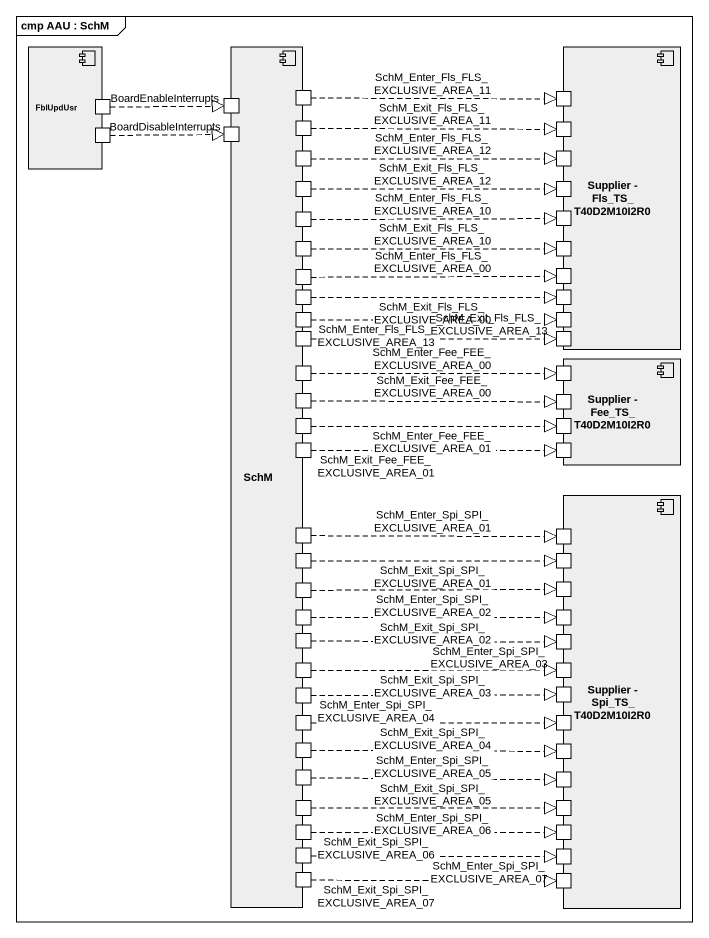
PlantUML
@startuml
mainframe cmp AAU : SchM
component FblUpdUsr #EEEEEF {
  port " " as port1
  port " " as port2
}
component SchM #EEEEEF {
  port " " as port3
  port " " as port4
  port " " as port5
  port " " as port6
  port " " as port9
  port " " as port11
  port " " as port12
  port " " as port15
  port " " as port16
  port " " as port19
  port " " as port20
  port " " as port23
  port " " as port25
  port " " as port26
  port " " as port29
  port " " as port30
  port " " as port33
  port " " as port35
  port " " as port36
  port " " as port39
  port " " as port40
  port " " as port43
  port " " as port45
  port " " as port46
  port " " as port49
  port " " as port50
  port " " as port52
  port " " as port55
  port " " as port56
  port " " as port59
}
component "Supplier - Fls_TS_T40D2M10I2R0" as Supplier_Fls_TS_T40D2M10I2R0 #EEEEEF {
  port " " as port7
  port " " as port8
  port " " as port10
  port " " as port13
  port " " as port14
  port " " as port17
  port " " as port18
  port " " as port21
  port " " as port22
  port " " as port24
}
component "Supplier - Fee_TS_T40D2M10I2R0" as Supplier_Fee_TS_T40D2M10I2R0 #EEEEEF {
  port " " as port27
  port " " as port28
  port " " as port31
  port " " as port32
}
component "Supplier - Spi_TS_T40D2M10I2R0" as Supplier_Spi_TS_T40D2M10I2R0 #EEEEEF {
  port " " as port34
  port " " as port37
  port " " as port38
  port " " as port41
  port " " as port42
  port " " as port44
  port " " as port47
  port " " as port48
  port " " as port51
  port " " as port53
  port " " as port54
  port " " as port57
  port " " as port58
  port " " as port60
}
port1 .right.|> port3 : BoardEnableInterrupts
port2 .right.|> port4 : BoardDisableInterrupts
port5 .right.|> port7 : SchM_Enter_Fls_FLS_EXCLUSIVE_AREA_11
port6 .right.|> port8 : SchM_Exit_Fls_FLS_EXCLUSIVE_AREA_11
port9 .right.|> port10 : SchM_Enter_Fls_FLS_EXCLUSIVE_AREA_12
port11 .right.|> port13 : SchM_Exit_Fls_FLS_EXCLUSIVE_AREA_12
port12 .right.|> port14 : SchM_Enter_Fls_FLS_EXCLUSIVE_AREA_10
port15 .right.|> port17 : SchM_Exit_Fls_FLS_EXCLUSIVE_AREA_10
port16 .right.|> port18 : SchM_Enter_Fls_FLS_EXCLUSIVE_AREA_00
port19 .right.|> port21 : SchM_Enter_Fls_FLS_EXCLUSIVE_AREA_13
port20 .right.|> port22 : SchM_Exit_Fls_FLS_EXCLUSIVE_AREA_00
port23 .right.|> port24 : SchM_Exit_Fls_FLS_EXCLUSIVE_AREA_13
port25 .right.|> port27 : SchM_Enter_Fee_FEE_EXCLUSIVE_AREA_00
port26 .right.|> port28 : SchM_Exit_Fee_FEE_EXCLUSIVE_AREA_00
port29 .right.|> port31 : SchM_Enter_Fee_FEE_EXCLUSIVE_AREA_01
port30 .right.|> port32 : SchM_Exit_Fee_FEE_EXCLUSIVE_AREA_01
port33 .right.|> port34 : SchM_Enter_Spi_SPI_EXCLUSIVE_AREA_01
port35 .right.|> port37 : SchM_Exit_Spi_SPI_EXCLUSIVE_AREA_01
port36 .right.|> port38 : SchM_Enter_Spi_SPI_EXCLUSIVE_AREA_02
port39 .right.|> port41 : SchM_Exit_Spi_SPI_EXCLUSIVE_AREA_02
port40 .right.|> port42 : SchM_Enter_Spi_SPI_EXCLUSIVE_AREA_03
port43 .right.|> port44 : SchM_Exit_Spi_SPI_EXCLUSIVE_AREA_03
port45 .right.|> port47 : SchM_Enter_Spi_SPI_EXCLUSIVE_AREA_04
port46 .right.|> port48 : SchM_Exit_Spi_SPI_EXCLUSIVE_AREA_04
port49 .right.|> port51 : SchM_Enter_Spi_SPI_EXCLUSIVE_AREA_05
port50 .right.|> port53 : SchM_Exit_Spi_SPI_EXCLUSIVE_AREA_05
port52 .right.|> port54 : SchM_Enter_Spi_SPI_EXCLUSIVE_AREA_06
port55 .right.|> port57 : SchM_Exit_Spi_SPI_EXCLUSIVE_AREA_06
port56 .right.|> port58 : SchM_Enter_Spi_SPI_EXCLUSIVE_AREA_07
port59 .right.|> port60 : SchM_Exit_Spi_SPI_EXCLUSIVE_AREA_07
@enduml
